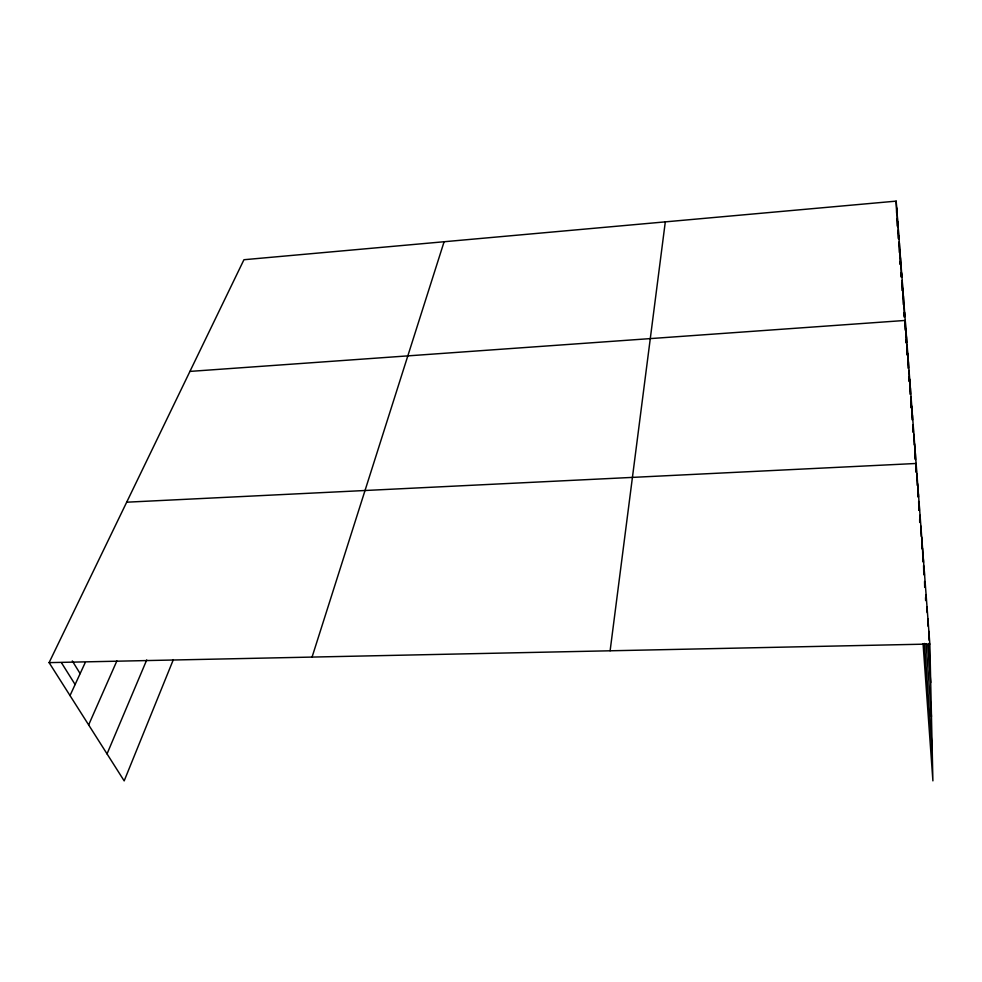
<?xml version="1.0" encoding="UTF-8"?>
<svg xmlns="http://www.w3.org/2000/svg" width="982" height="982" viewBox="0 0 982 982"><rect width="100%" height="100%" fill="white"/><g stroke="black" fill="none" stroke-linecap="round" stroke-linejoin="round"><path stroke-width="1.47" d="M610.117 650.784L665.305 221.871M312.067 657.081L444.11 241.744M173.348 659.634L124.174 780.874L49.1 662.629L243.941 259.727L896.173 201.126L929.844 644.045L932.9 780.862L923.068 643.762M107.038 753.894L146.723 659.953M88.65 724.912L116.883 660.911M70.017 695.575L85.103 662.85M189.943 371.405L905.244 320.439L905.539 329.424M126.69 502.195L916.12 463.479L916.366 472.33M49.1 662.629L929.844 644.045M61.608 662.96L75.111 684.515M72.3 660.923L80.143 673.615M927.916 645.211L930.703 682.527M926.112 643.799L931.464 716.553M924.479 643.468L932.213 749.953M900.482 257.75L900.727 265.128M900.973 272.493L901.132 276.912M899.917 250.361L900.384 264.146M899.365 243.07L899.672 252.239M899.991 261.408L900.089 264.465M898.812 235.852L898.923 238.908M899.021 241.953L899.389 252.632M898.272 228.745L898.64 239.387M897.744 221.711L897.904 226.265M898.051 230.819L898.321 238.405M897.217 214.763L897.634 226.879M896.689 207.902L896.91 213.953M897.057 218.483L897.327 226.044M896.173 201.126L896.603 213.192M905.858 328.504L906.288 342.006M905.87 339.919L905.969 342.914M904.618 312.239L904.766 316.72M904.913 321.212L905.208 330.185M904.005 304.15L904.397 316.081M903.403 296.159L903.649 303.61M903.943 312.546L904.078 317.014M902.802 288.278L903.342 304.629M902.212 280.496L902.556 290.881M901.623 272.824L901.771 277.255M901.967 283.184L902.212 290.586M901.046 265.238L901.451 277.059M910.388 388.037L910.572 394.113M910.805 401.712L910.989 407.788M909.713 379.187L910.179 394.359M909.05 370.46L909.381 381.053M908.399 361.842L908.583 367.882M908.866 376.953L909.001 381.495M907.749 353.336L908.215 368.434M907.11 344.952L907.442 355.496M906.484 336.666L906.668 342.681M906.865 348.708L907.049 354.723M915.371 453.574L915.543 459.711M915.715 465.836L915.887 471.974M914.623 443.815L915.064 459.122M913.898 434.191L914.205 444.895M913.174 424.703L913.395 432.338M912.462 415.349L912.597 419.915M912.781 426.016L912.953 432.117M911.762 406.118L912.168 419.83M911.063 397.023L911.382 407.665M919.238 504.576L919.398 510.505M919.643 519.38L919.717 522.338M918.44 494.081L918.526 497.039M918.649 501.471L918.894 510.345M917.654 483.733L918.023 497.027M916.881 473.533L917.213 485.341M923.424 559.544L923.497 562.502M923.571 565.472L923.792 574.372M922.552 548.214L922.896 561.557M921.705 537.056L922.024 548.913M920.871 526.07L921.153 536.442M920.048 515.243L920.244 522.645M926.996 606.667L927.143 612.596M926.087 594.601L926.222 600.53M925.179 582.731L925.289 587.187M925.547 597.559L925.621 600.53M924.295 571.045L924.406 575.489M924.553 581.43L924.7 587.359M928.874 631.377L929.082 640.264M929.144 643.235L929.758 669.896M927.929 618.918L928.1 626.332M928.518 644.118L928.825 657.449"/></g></svg>
